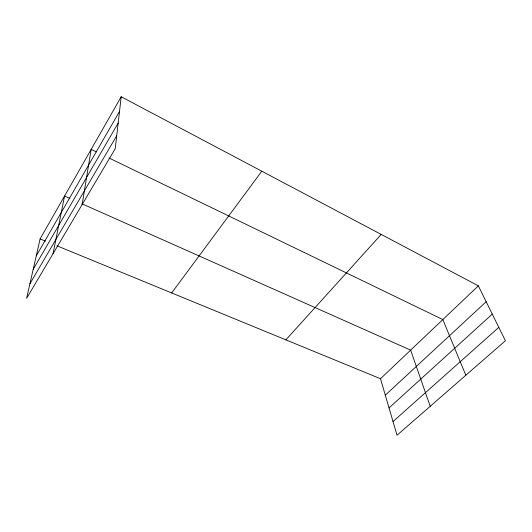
<?xml version="1.0" encoding="UTF-8"?>
<svg xmlns="http://www.w3.org/2000/svg" width="532" height="532" viewBox="0 0 532 532"><rect width="100%" height="100%" fill="white"/><g stroke="black" fill="none" stroke-linecap="round" stroke-linejoin="round"><path stroke-width="0.8" d="M121.196 96.758L115.238 148.654L26.6 298.386L40.106 238.901L121.196 96.758L478.354 285.85L505.4 340.753L397.018 435.243L380.506 378.731L56.897 245.797M82.127 204.587L91.178 149.372L96.378 151.886M53.06 253.691L64.558 196.035L69.852 198.396M36.236 255.932L119.507 111.467M33.203 269.305L118.171 123.091M29.932 283.722L116.727 135.72M171.676 292.946L261.81 171.204M285.87 339.855L381.218 234.426M380.506 378.731L478.354 285.85M385.314 395.17L486.175 301.73M389.038 407.924L492.273 314.099M393.015 421.543L498.803 327.36M40.106 238.901L45.446 241.096M81.955 203.783L410.644 350.129L430.202 406.308M109.007 157.997L442.824 319.579L465.833 375.246"/></g></svg>
